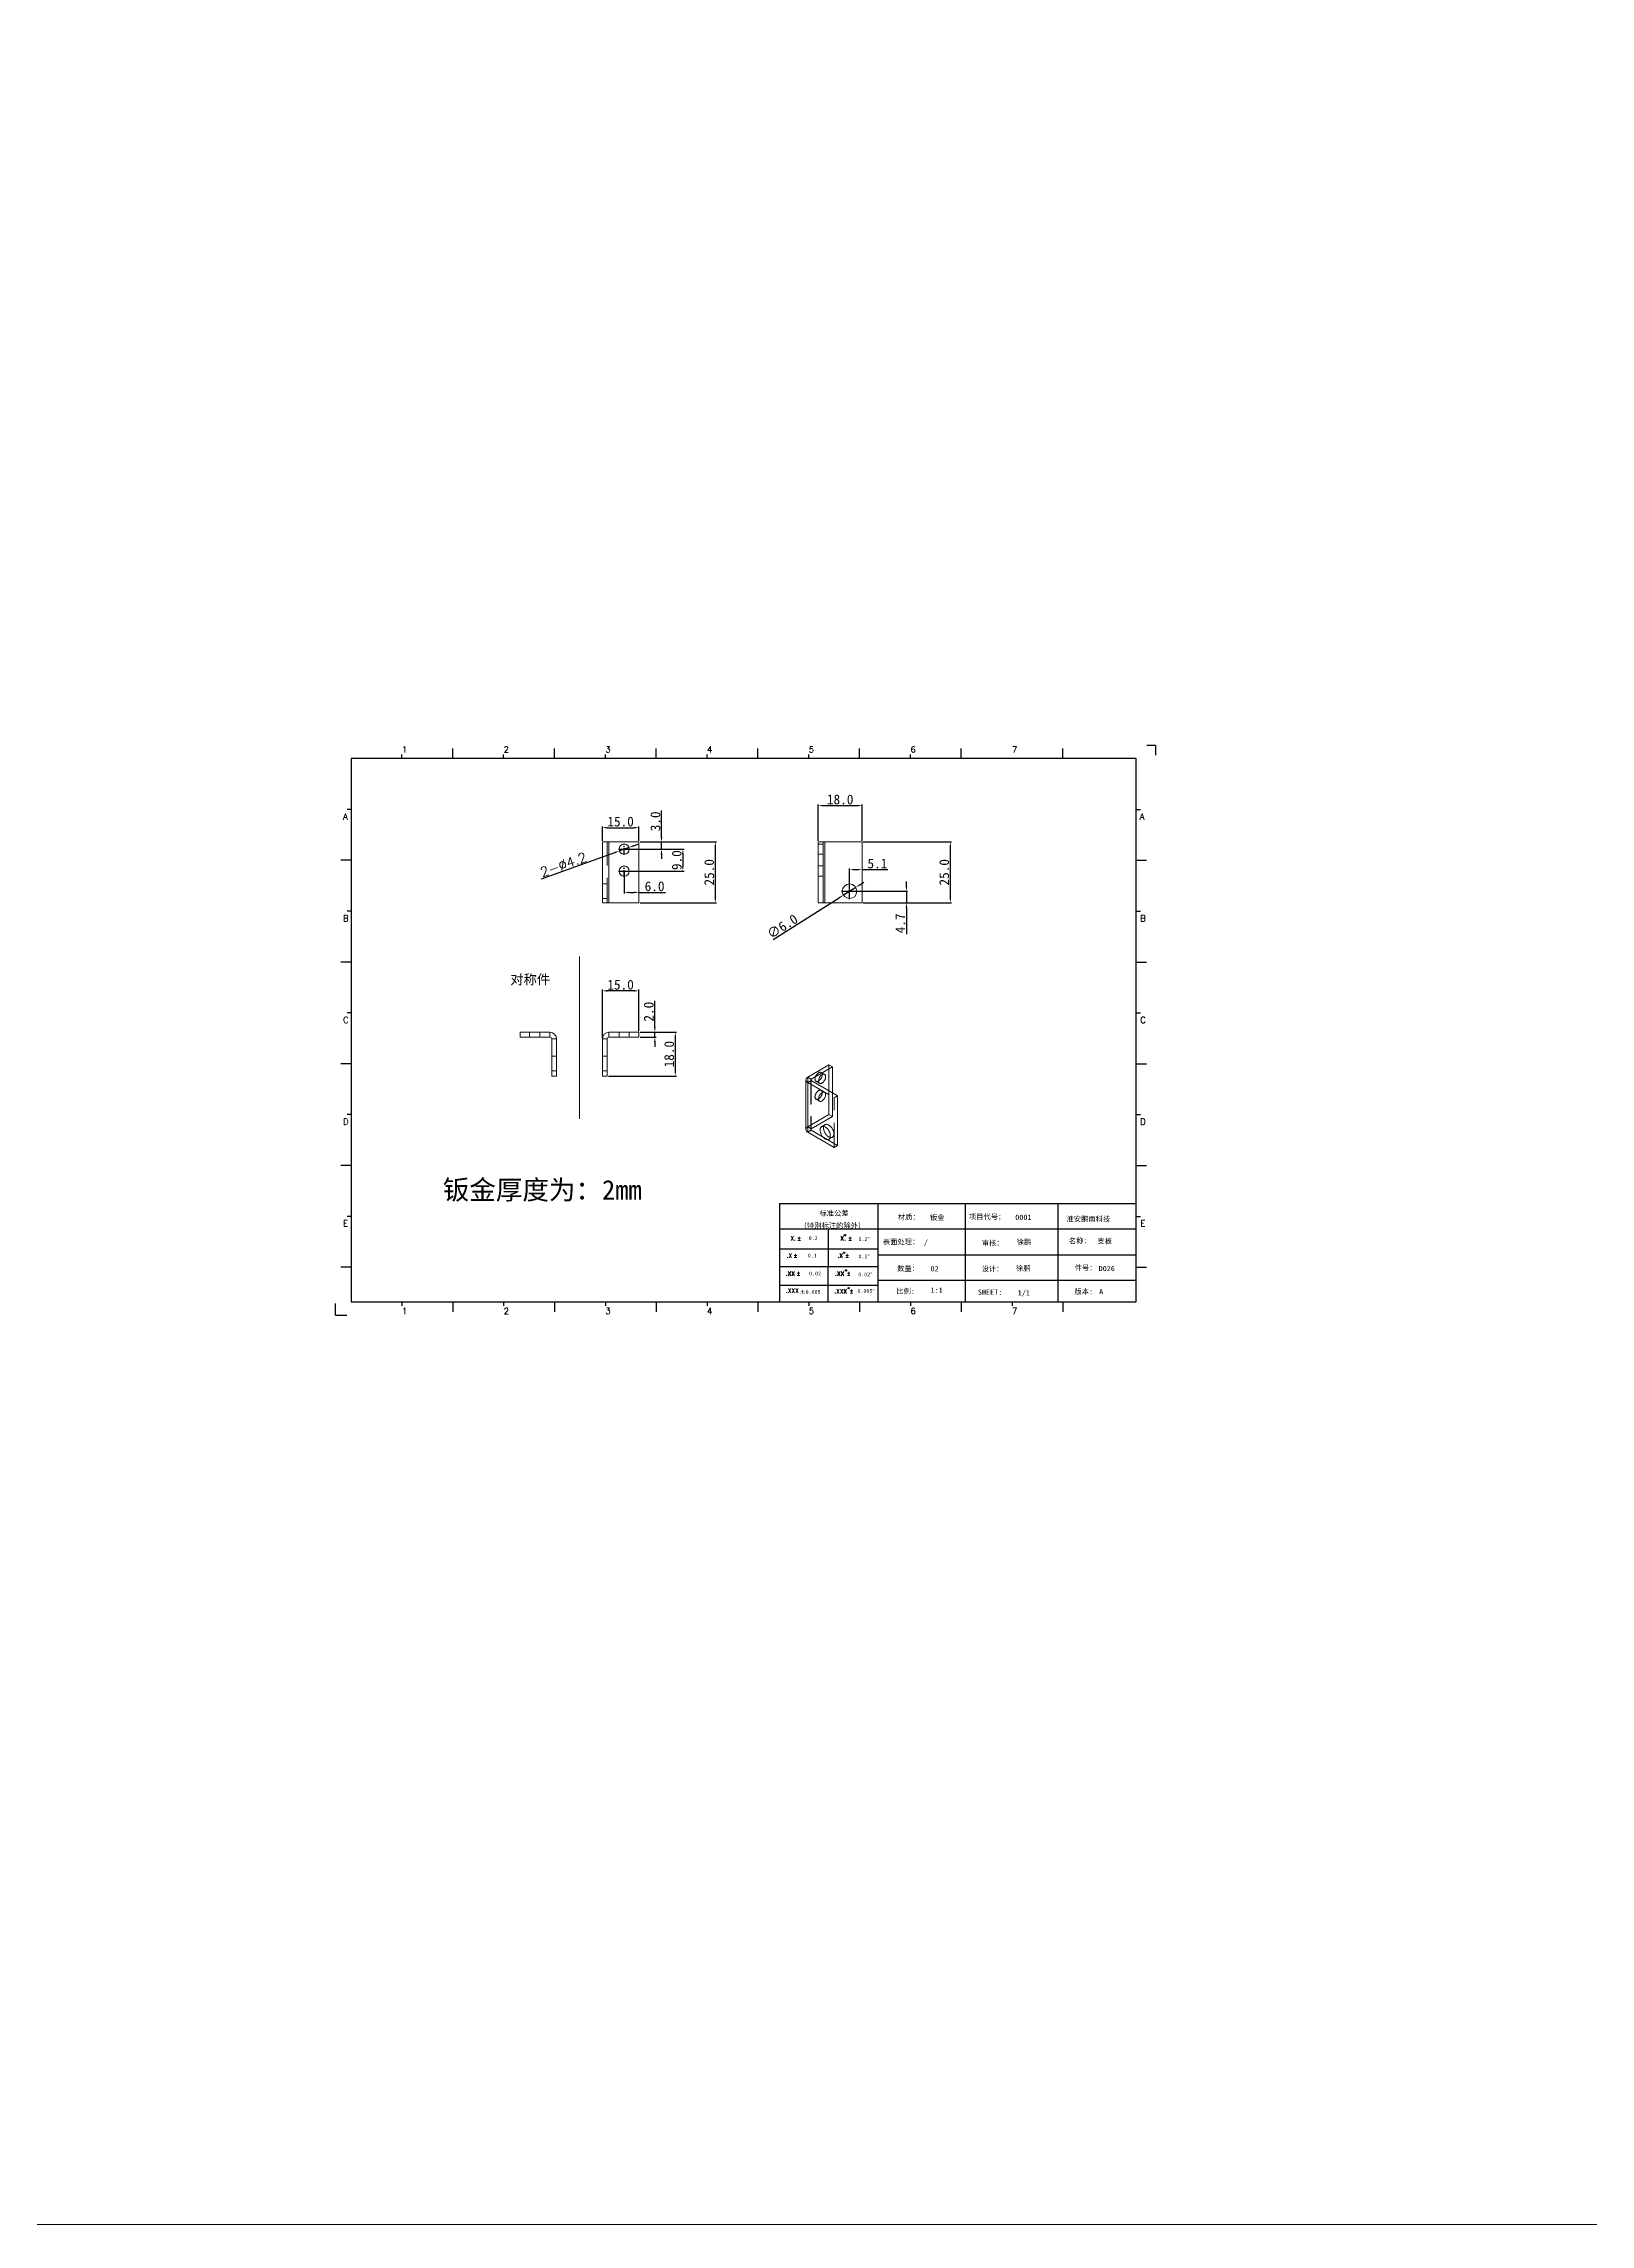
# Model space of a CAD drawing. Extents: x 83 to 30050, y -7164 to 695.
# Drawn here: x 5485 to 6121, y -4248 to -3351 of the extents above; entities that cross this region are included whole.
import ezdxf
from ezdxf.enums import TextEntityAlignment as Align

# ---------------------------------------------------------------- set-up
doc = ezdxf.new("R2010")
doc.units = 0
doc.header["$LTSCALE"] = 8
doc.header["$MEASUREMENT"] = 0
doc.header["$PDSIZE"] = 5
doc.linetypes.add('CENTER', pattern=[2, 1.25, -0.25, 0.25, -0.25])
doc.linetypes.add('HIDDEN', pattern=[1.905, 1.27, -0.635])
doc.layers.get('0').update_dxf_attribs({"linetype": 'CONTINUOUS'})
doc.layers.get('Defpoints').update_dxf_attribs({"linetype": 'CONTINUOUS'})
doc.layers.add('41', color=3, linetype='CONTINUOUS')
doc.layers.add('dim', color=82, linetype='CONTINUOUS', lineweight=9)
doc.styles.add('SIMPLEX', font='SIMPLEX')
doc.styles.get("Standard").update_dxf_attribs({"font": '', "height": 4})
doc.styles.get('Standard').set_extended_font_data('SimSun')
doc.dimstyles.new('ISO-25', dxfattribs={"dimtxt": 6, "dimasz": 2.5, "dimexe": 1.25, "dimexo": 0.625, "dimtad": 1, "dimdec": 1, "dimzin": 1, "dimdsep": 46, "dimtxsty": 'Standard', "dimcen": 2.5, "dimadec": 0, "dimazin": 0, "dimtm": 1e-09, "dimtfac": 1, "dimtdec": 1, "dimtmove": 0, "dimatfit": 3, "dimfxl": 1, "dimtolj": 1, "dimtzin": 0, "dimarcsym": 0})

# ---------------------------------------------------------------- blocks, each defined once
blk = doc.blocks.new('A$C0BB32EA6')
at = {"layer": '41', "linetype": 'Continuous'}
for p, q in [((630.4, 437.9), (623.8, 437.9)), ((630.4, 437.9), (630.4, 430.6)), ((0, 0), (0, 9)), ((0, 0), (8.6, 0))]:
    blk.add_line(p, q, dxfattribs=at)
at = {"layer": '41'}
for p, q in [((615.6, 427.8), (12, 427.8)), ((12, 427.8), (12, 10.3)), ((51.1, 427.8), (51.1, 431)), ((90.2, 427.8), (90.2, 435.7)), ((129.3, 427.8), (129.3, 431)), ((129.3, 427.8), (129.3, 431)), ((129.3, 427.8), (129.3, 431)), ((168.4, 427.8), (168.4, 435.7)), ((168.4, 427.8), (168.4, 435.7)), ((168.4, 427.8), (168.4, 435.7)), ((207.5, 427.8), (207.5, 431)), ((207.5, 427.8), (207.5, 431)), ((246.6, 427.8), (246.6, 435.7)), ((246.6, 427.8), (246.6, 435.7)), ((285.7, 427.8), (285.7, 431)), ((324.8, 427.8), (324.8, 435.7)), ((363.9, 427.8), (363.9, 431)), ((403, 427.8), (403, 435.7)), ((442.1, 427.8), (442.1, 431)), ((481.1, 427.8), (481.1, 435.7)), ((559.3, 427.8), (559.3, 435.7)), ((615.6, 10.3), (615.6, 427.8)), ((12, 388.8), (8.9, 388.8)), ((615.6, 388.8), (618.8, 388.8)), ((12, 349.7), (4.2, 349.7)), ((615.6, 349.7), (623.5, 349.7)), ((12, 310.6), (8.9, 310.6)), ((615.6, 310.6), (618.8, 310.6)), ((12, 271.5), (4.2, 271.5)), ((615.6, 271.5), (623.5, 271.5)), ((12, 232.4), (8.9, 232.4)), ((615.6, 232.4), (618.8, 232.4)), ((12, 193.3), (4.2, 193.3)), ((615.6, 193.3), (623.5, 193.3)), ((12, 154.2), (8.9, 154.2)), ((615.6, 154.2), (618.8, 154.2)), ((12, 115.1), (4.2, 115.1)), ((615.6, 115.1), (623.5, 115.1)), ((341.3, 85.8), (615.6, 85.8)), ((341.3, 85.8), (341.3, 10.3)), ((416.9, 85.8), (416.9, 10.3)), ((484.2, 85.8), (484.2, 10.3)), ((555.4, 85.7), (555.4, 10.2)), ((12, 76), (8.9, 76)), ((615.6, 76), (618.8, 76)), ((615.6, 66.1), (341.3, 66.1)), ((341.3, 51.1), (416.9, 51.1)), ((378.9, 10), (379.1, 65.8)), ((12, 36.9), (4.2, 36.9)), ((341.3, 37.5), (401.1, 37.5)), ((341.3, 37.5), (416.9, 37.5)), ((615.6, 46.2), (416.9, 46.2)), ((615.6, 36.9), (623.5, 36.9)), ((341.3, 23), (401.9, 23)), ((341.3, 23), (401.9, 23)), ((341.3, 23), (401.9, 23)), ((341.3, 23), (401.9, 23)), ((341.3, 23), (401.9, 23)), ((341.3, 23), (416.9, 23)), ((615.6, 26.7), (416.9, 26.7)), ((12, 10.3), (615.6, 10.3)), ((51.1, 10.3), (51.1, 7.2)), ((90.2, 10.3), (90.2, 2.5)), ((129.3, 10.3), (129.3, 7.2)), ((168.4, 10.3), (168.4, 2.5)), ((207.5, 10.3), (207.5, 7.2)), ((246.6, 10.3), (246.6, 2.5)), ((285.7, 10.3), (285.7, 7.2)), ((324.8, 10.3), (324.8, 2.5)), ((326.3, 10.3), (401.9, 10.3)), ((363.9, 10.3), (363.9, 7.2)), ((403, 10.3), (403, 2.5)), ((442.1, 10.3), (442.1, 7.2)), ((481.1, 10.3), (481.1, 2.5)), ((520.2, 10.3), (520.2, 7.2)), ((559.3, 10.3), (559.3, 2.5))]:
    blk.add_line(p, q, dxfattribs=at)
for centre in [(391.7, 61.6), (391.1, 48), (392.5, 34.5), (394.6, 20.8)]:
    blk.add_circle(centre, 0.516, dxfattribs=at)
at = {"layer": '41', "style": 'SIMPLEX'}
for s, height, p in [('1', 4.69, (51.1, 432.5)), ('2', 4.69, (129.3, 432.5)), ('3', 4.69, (207.5, 432.5)), ('4', 4.69, (285.7, 432.5)), ('5', 4.69, (363.9, 432.5)), ('6', 4.69, (442.1, 432.5)), ('7', 4.69, (520.2, 432.5)), ('A', 4.75, (5.8, 380.9)), ('A', 4.75, (618.3, 380.9)), ('B', 4.75, (5.8, 302.7)), ('B', 4.75, (618.7, 302.7)), ('C', 4.75, (5.8, 224.6)), ('C', 4.75, (618.7, 224.6)), ('D', 4.75, (5.8, 146.4)), ('D', 4.75, (618.7, 146.4)), ('E', 4.75, (5.8, 68.2)), ('E', 4.75, (618.9, 68.2)), ('X.', 3.28, (349.8, 57.5)), ('%%p', 3.28, (355, 57.4)), ('X.', 3.28, (388.2, 57.5)), ('%%p', 3.28, (394.1, 57.4)), ('.XX', 3.28, (346.2, 30.4)), ('.X', 3.28, (346.9, 44.2)), ('%%p', 3.28, (352.1, 44.3)), ('.XX', 3.28, (384.1, 30.4)), ('.X', 3.28, (385.9, 44.2)), ('%%p', 3.28, (391.8, 44.3)), ('%%p', 3.28, (354.4, 30.5)), ('.XXX', 3.28, (383.5, 16.8)), ('%%p', 3.28, (393, 30.5)), ('%%p', 3.28, (395.1, 17)), ('1', 4.69, (51.1, 0.9)), ('2', 4.69, (129.3, 0.9)), ('3', 4.69, (207.5, 0.9)), ('4', 4.69, (285.7, 0.9)), ('5', 4.69, (363.9, 0.9)), ('6', 4.69, (442.1, 0.9)), ('7', 4.69, (520.2, 0.9))]:
    blk.add_text(s, height=height, dxfattribs=at).set_placement(p)
at = {"layer": '41', "linetype": 'Continuous'}
for s, p in [('（特别标注的除外）', (356.9, 66.9)), ('标准公差', (372.1, 76.4)), ('材质：', (432.4, 73.5)), ('项目代号：', (487, 73.7)), ('淮安鹏雨科技', (562, 72)), ('表面处理：', (420.8, 54.5)), ('审核：', (496.9, 53.5)), ('名称：', (563.9, 55.2)), ('数量：', (431.8, 33.9)), ('设计：', (496.7, 33.7)), ('件号：', (568.3, 34.5)), ('比例:', (431.2, 16.6)), ('SHEET:', (493.9, 15.7)), ('1/1', (524.5, 15.2)), ('版本:', (568.1, 16.2))]:
    blk.add_text(s, height=4, dxfattribs=at).set_placement(p)
at = {"layer": '41'}
for s, p in [('0.2', (363.8, 57.8)), ('0.2%%D', (402.1, 57.1)), ('0.1', (363.1, 44.4)), ('0.1%%D', (402.1, 43.8)), ('0.02', (364.1, 30.6)), ('0.005%%D', (401.3, 17.2)), ('0.02%%D', (401.9, 29.9))]:
    blk.add_text(s, height=2.93, dxfattribs=at).set_placement(p)
at = {"layer": '41', "style": 'SIMPLEX'}
blk.add_text('.XXX', height=3.28, dxfattribs=at).set_placement((351.3, 18.9), align=Align.MIDDLE_CENTER)
at = {"layer": '41'}
blk.add_text('%%P0.005', height=2.93, dxfattribs=at).set_placement((364.9, 17.9), align=Align.MIDDLE_CENTER)
at = {"layer": '41', "linetype": 'Continuous'}
for tag, p in [('材质', (457.1, 73.1)), ('代号', (522.6, 73.3)), ('表面处理', (452.4, 54.1)), ('审核', (523.7, 54.3)), ('名称', (585.8, 55)), ('数量', (457.5, 33.7)), ('设计', (523.2, 34.1)), ('件号', (586.7, 33.9)), ('比例', (457.5, 17.3)), ('版本', (587.1, 16.2))]:
    blk.add_attdef(tag, p, '', height=4, dxfattribs=at)
blk = doc.blocks.new('*D1312')
at = {"layer": 'Defpoints', "color": 0}
for p in [(5729.95, -3673.67), (5714.95, -3679.51), (5729.95, -3679.51)]:
    blk.add_point(p, dxfattribs=at)
at = {"layer": 'dim', "color": 0, "lineweight": -2}
for p, q in [((5714.95, -3679.02), (5714.95, -3673.17)), ((5716.95, -3673.67), (5727.95, -3673.67)), ((5729.95, -3679.02), (5729.95, -3673.17))]:
    blk.add_line(p, q, dxfattribs=at)
at = {"layer": 'dim', "color": 0}
for points in [[(5716.95, -3673.34), (5716.95, -3674), (5714.95, -3673.67)], [(5727.95, -3673.34), (5727.95, -3674), (5729.95, -3673.67)]]:
    blk.add_solid(points, dxfattribs=at)
at = {"layer": 'dim', "color": 0, "insert": (5722.45, -3671.17), "char_height": 4, "attachment_point": 5}
blk.add_mtext('\\A1;15.0', dxfattribs=at)
blk = doc.blocks.new('*D1313')
at = {"layer": 'Defpoints', "color": 0}
for p in [(5729.95, -3679.51), (5729.95, -3704.51), (5761.41, -3704.51)]:
    blk.add_point(p, dxfattribs=at)
at = {"layer": 'dim', "color": 0, "lineweight": -2}
for p, q in [((5730.45, -3679.51), (5761.91, -3679.51)), ((5761.41, -3681.51), (5761.41, -3702.51)), ((5730.45, -3704.51), (5761.91, -3704.51))]:
    blk.add_line(p, q, dxfattribs=at)
at = {"layer": 'dim', "color": 0}
for points in [[(5761.07, -3681.51), (5761.74, -3681.51), (5761.41, -3679.51)], [(5761.07, -3702.51), (5761.74, -3702.51), (5761.41, -3704.51)]]:
    blk.add_solid(points, dxfattribs=at)
at = {"layer": 'dim', "color": 0, "insert": (5758.91, -3692.01), "char_height": 4, "attachment_point": 5, "rotation": 90}
blk.add_mtext('\\A1;25.0', dxfattribs=at)
blk = doc.blocks.new('*D1314')
at = {"layer": 'Defpoints', "color": 0}
for p in [(5723.95, -3682.51), (5723.95, -3691.51), (5748.06, -3691.51)]:
    blk.add_point(p, dxfattribs=at)
at = {"layer": 'dim', "color": 0, "lineweight": -2}
for p, q in [((5724.45, -3682.51), (5748.55, -3682.51)), ((5748.06, -3684.51), (5748.06, -3689.51)), ((5724.45, -3691.51), (5748.55, -3691.51))]:
    blk.add_line(p, q, dxfattribs=at)
at = {"layer": 'dim', "color": 0}
for points in [[(5747.72, -3684.51), (5748.39, -3684.51), (5748.06, -3682.51)], [(5747.72, -3689.51), (5748.39, -3689.51), (5748.06, -3691.51)]]:
    blk.add_solid(points, dxfattribs=at)
at = {"layer": 'dim', "color": 0, "insert": (5745.56, -3687.01), "char_height": 4, "attachment_point": 5, "rotation": 90}
blk.add_mtext('\\A1;9.0', dxfattribs=at)
blk = doc.blocks.new('*D1315')
at = {"layer": 'Defpoints', "color": 0}
for p in [(5723.95, -3682.51), (5729.95, -3679.51), (5739.28, -3679.51)]:
    blk.add_point(p, dxfattribs=at)
at = {"layer": 'dim', "color": 0, "lineweight": -2}
for p, q in [((5739.28, -3677.51), (5739.28, -3666.6)), ((5724.45, -3682.51), (5739.78, -3682.51)), ((5730.45, -3679.51), (5739.78, -3679.51)), ((5739.28, -3682.51), (5739.28, -3679.51)), ((5739.28, -3684.51), (5739.28, -3686.51))]:
    blk.add_line(p, q, dxfattribs=at)
at = {"layer": 'dim', "color": 0}
for points in [[(5738.94, -3677.51), (5739.61, -3677.51), (5739.28, -3679.51)], [(5738.94, -3684.51), (5739.61, -3684.51), (5739.28, -3682.51)]]:
    blk.add_solid(points, dxfattribs=at)
at = {"layer": 'dim', "color": 0, "insert": (5736.78, -3671.06), "char_height": 4, "attachment_point": 5, "rotation": 90}
blk.add_mtext('\\A1;3.0', dxfattribs=at)
blk = doc.blocks.new('*D1316')
at = {"layer": 'Defpoints', "color": 0}
for p in [(5723.95, -3691.51), (5729.95, -3700.28), (5729.95, -3700.28)]:
    blk.add_point(p, dxfattribs=at)
at = {"layer": 'dim', "color": 0, "lineweight": -2}
for p, q in [((5723.95, -3692.01), (5723.95, -3700.78)), ((5725.95, -3700.28), (5727.95, -3700.28)), ((5729.95, -3700.28), (5740.92, -3700.28))]:
    blk.add_line(p, q, dxfattribs=at)
at = {"layer": 'dim', "color": 0}
for points in [[(5725.95, -3699.95), (5725.95, -3700.62), (5723.95, -3700.28)], [(5727.95, -3699.95), (5727.95, -3700.62), (5729.95, -3700.28)]]:
    blk.add_solid(points, dxfattribs=at)
at = {"layer": 'dim', "color": 0, "insert": (5736.44, -3697.78), "char_height": 4, "attachment_point": 5}
blk.add_mtext('\\A1;6.0', dxfattribs=at)
blk = doc.blocks.new('*D1317')
at = {"layer": 'Defpoints', "color": 0}
for p in [(5721.97, -3683.23), (5725.92, -3681.8)]:
    blk.add_point(p, dxfattribs=at)
at = {"layer": 'dim', "color": 0, "lineweight": -2}
for p, q in [((5689.91, -3694.77), (5720.09, -3683.9)), ((5725.92, -3681.8), (5721.97, -3683.23)), ((5727.8, -3681.13), (5729.69, -3680.45))]:
    blk.add_line(p, q, dxfattribs=at)
at = {"layer": 'dim', "color": 0}
for points in [[(5719.98, -3683.59), (5720.2, -3684.22), (5721.97, -3683.23)], [(5727.69, -3680.81), (5727.92, -3681.44), (5725.92, -3681.8)]]:
    blk.add_solid(points, dxfattribs=at)
at = {"layer": 'dim', "color": 0, "insert": (5698.94, -3688.86), "char_height": 4, "attachment_point": 5, "rotation": 19.79742}
blk.add_mtext('\\A1;{\\Ftxt,bigfont|c134;2-∅4.2}', dxfattribs=at)
blk = doc.blocks.new('*D1318')
at = {"layer": 'Defpoints', "color": 0}
for p in [(5821.76, -3664.58), (5803.76, -3679.51), (5821.76, -3679.51)]:
    blk.add_point(p, dxfattribs=at)
at = {"layer": 'dim', "color": 0, "lineweight": -2}
for p, q in [((5803.76, -3679.02), (5803.76, -3664.08)), ((5805.76, -3664.58), (5819.76, -3664.58)), ((5821.76, -3679.02), (5821.76, -3664.08))]:
    blk.add_line(p, q, dxfattribs=at)
at = {"layer": 'dim', "color": 0}
for points in [[(5805.76, -3664.24), (5805.76, -3664.91), (5803.76, -3664.58)], [(5819.76, -3664.24), (5819.76, -3664.91), (5821.76, -3664.58)]]:
    blk.add_solid(points, dxfattribs=at)
at = {"layer": 'dim', "color": 0, "insert": (5812.76, -3662.08), "char_height": 4, "attachment_point": 5}
blk.add_mtext('\\A1;18.0', dxfattribs=at)
blk = doc.blocks.new('*D1319')
at = {"layer": 'Defpoints', "color": 0}
for p in [(5821.76, -3679.51), (5821.76, -3704.51), (5858.07, -3704.51)]:
    blk.add_point(p, dxfattribs=at)
at = {"layer": 'dim', "color": 0, "lineweight": -2}
for p, q in [((5822.26, -3679.51), (5858.57, -3679.51)), ((5858.07, -3681.51), (5858.07, -3702.51)), ((5822.26, -3704.51), (5858.57, -3704.51))]:
    blk.add_line(p, q, dxfattribs=at)
at = {"layer": 'dim', "color": 0}
for points in [[(5857.74, -3681.51), (5858.4, -3681.51), (5858.07, -3679.51)], [(5857.74, -3702.51), (5858.4, -3702.51), (5858.07, -3704.51)]]:
    blk.add_solid(points, dxfattribs=at)
at = {"layer": 'dim', "color": 0, "insert": (5855.57, -3692.01), "char_height": 4, "attachment_point": 5, "rotation": 90}
blk.add_mtext('\\A1;25.0', dxfattribs=at)
blk = doc.blocks.new('*D1320')
at = {"layer": 'Defpoints', "color": 0}
for p in [(5821.76, -3690.93), (5821.76, -3690.93), (5816.63, -3699.81)]:
    blk.add_point(p, dxfattribs=at)
at = {"layer": 'dim', "color": 0, "lineweight": -2}
for p, q in [((5816.63, -3699.32), (5816.63, -3690.43)), ((5818.63, -3690.93), (5819.76, -3690.93)), ((5821.76, -3690.93), (5832.38, -3690.93))]:
    blk.add_line(p, q, dxfattribs=at)
at = {"layer": 'dim', "color": 0}
for points in [[(5818.63, -3690.6), (5818.63, -3691.27), (5816.63, -3690.93)], [(5819.76, -3690.6), (5819.76, -3691.27), (5821.76, -3690.93)]]:
    blk.add_solid(points, dxfattribs=at)
at = {"layer": 'dim', "color": 0, "insert": (5828.07, -3688.43), "char_height": 4, "attachment_point": 5}
blk.add_mtext('\\A1;5.1', dxfattribs=at)
blk = doc.blocks.new('*D1321')
at = {"layer": 'Defpoints', "color": 0}
for p in [(5816.63, -3699.81), (5821.76, -3704.51), (5840.01, -3704.51)]:
    blk.add_point(p, dxfattribs=at)
at = {"layer": 'dim', "color": 0, "lineweight": -2}
for p, q in [((5817.13, -3699.81), (5840.51, -3699.81)), ((5840.01, -3697.81), (5840.01, -3695.81)), ((5840.01, -3699.81), (5840.01, -3704.51)), ((5822.26, -3704.51), (5840.51, -3704.51)), ((5840.01, -3706.51), (5840.01, -3717.51))]:
    blk.add_line(p, q, dxfattribs=at)
at = {"layer": 'dim', "color": 0}
for points in [[(5839.68, -3697.81), (5840.34, -3697.81), (5840.01, -3699.81)], [(5839.68, -3706.51), (5840.34, -3706.51), (5840.01, -3704.51)]]:
    blk.add_solid(points, dxfattribs=at)
at = {"layer": 'dim', "color": 0, "insert": (5837.51, -3713.01), "char_height": 4, "attachment_point": 5, "rotation": 90}
blk.add_mtext('\\A1;4.7', dxfattribs=at)
blk = doc.blocks.new('*D1322')
at = {"layer": 'Defpoints', "color": 0}
for p in [(5814.09, -3701.42), (5819.17, -3698.21)]:
    blk.add_point(p, dxfattribs=at)
at = {"layer": 'dim', "color": 0, "lineweight": -2}
for p, q in [((5785.25, -3719.61), (5812.4, -3702.48)), ((5819.17, -3698.21), (5814.09, -3701.42)), ((5820.86, -3697.15), (5822.55, -3696.08))]:
    blk.add_line(p, q, dxfattribs=at)
at = {"layer": 'dim', "color": 0}
for points in [[(5812.22, -3702.2), (5812.58, -3702.76), (5814.09, -3701.42)], [(5820.68, -3696.87), (5821.04, -3697.43), (5819.17, -3698.21)]]:
    blk.add_solid(points, dxfattribs=at)
at = {"layer": 'dim', "color": 0, "insert": (5789.01, -3714.28), "char_height": 4, "attachment_point": 5, "rotation": 32.24658}
blk.add_mtext('\\A1;∅6.0', dxfattribs=at)
blk = doc.blocks.new('*D1323')
at = {"layer": 'Defpoints', "color": 0}
for p in [(5714.95, -3740.76), (5714.95, -3760.53), (5729.95, -3757.79)]:
    blk.add_point(p, dxfattribs=at)
at = {"layer": 'dim', "color": 0, "lineweight": -2}
for p, q in [((5714.95, -3760.03), (5714.95, -3740.26)), ((5727.95, -3740.76), (5716.95, -3740.76)), ((5729.95, -3757.29), (5729.95, -3740.26))]:
    blk.add_line(p, q, dxfattribs=at)
at = {"layer": 'dim', "color": 0}
for points in [[(5716.95, -3740.43), (5716.95, -3741.1), (5714.95, -3740.76)], [(5727.95, -3740.43), (5727.95, -3741.1), (5729.95, -3740.76)]]:
    blk.add_solid(points, dxfattribs=at)
at = {"layer": 'dim', "color": 0, "insert": (5722.45, -3738.26), "char_height": 4, "attachment_point": 5}
blk.add_mtext('\\A1;15.0', dxfattribs=at)
blk = doc.blocks.new('*D1324')
at = {"layer": 'Defpoints', "color": 0}
for p in [(5729.95, -3757.79), (5716.95, -3775.79), (5744.94, -3775.79)]:
    blk.add_point(p, dxfattribs=at)
at = {"layer": 'dim', "color": 0, "lineweight": -2}
for p, q in [((5730.45, -3757.79), (5745.44, -3757.79)), ((5744.94, -3759.79), (5744.94, -3773.79)), ((5717.45, -3775.79), (5745.44, -3775.79))]:
    blk.add_line(p, q, dxfattribs=at)
at = {"layer": 'dim', "color": 0}
for points in [[(5744.61, -3759.79), (5745.28, -3759.79), (5744.94, -3757.79)], [(5744.61, -3773.79), (5745.28, -3773.79), (5744.94, -3775.79)]]:
    blk.add_solid(points, dxfattribs=at)
at = {"layer": 'dim', "color": 0, "insert": (5742.45, -3766.79), "char_height": 4, "attachment_point": 5, "rotation": 90}
blk.add_mtext('\\A1;18.0', dxfattribs=at)
blk = doc.blocks.new('*D1325')
at = {"layer": 'Defpoints', "color": 0}
for p in [(5729.95, -3757.79), (5729.95, -3759.79), (5736.55, -3757.79)]:
    blk.add_point(p, dxfattribs=at)
at = {"layer": 'dim', "color": 0, "lineweight": -2}
for p, q in [((5736.55, -3755.79), (5736.55, -3744.84)), ((5730.45, -3757.79), (5737.05, -3757.79)), ((5730.45, -3759.79), (5737.05, -3759.79)), ((5736.55, -3759.79), (5736.55, -3757.79)), ((5736.55, -3761.79), (5736.55, -3763.79))]:
    blk.add_line(p, q, dxfattribs=at)
at = {"layer": 'dim', "color": 0}
for points in [[(5736.21, -3755.79), (5736.88, -3755.79), (5736.55, -3757.79)], [(5736.21, -3761.79), (5736.88, -3761.79), (5736.55, -3759.79)]]:
    blk.add_solid(points, dxfattribs=at)
at = {"layer": 'dim', "color": 0, "insert": (5734.05, -3749.32), "char_height": 4, "attachment_point": 5, "rotation": 90}
blk.add_mtext('\\A1;2.0', dxfattribs=at)

msp = doc.modelspace()

# ---------------------------------------------------------------- linework, layer by layer
at = {"color": 7, "linetype": 'Continuous', "lineweight": 15}
for p, q in [((5714.946, -3679.515), (5717.683, -3679.515)), ((5714.946, -3704.515), (5714.946, -3679.515)), ((5717.683, -3679.515), (5717.683, -3704.515)), ((5717.683, -3679.515), (5729.946, -3679.515)), ((5729.946, -3679.515), (5729.946, -3704.515)), ((5803.76, -3679.515), (5803.76, -3704.515)), ((5803.76, -3679.515), (5805.76, -3679.515)), ((5805.76, -3679.515), (5805.76, -3704.515)), ((5806.496, -3679.515), (5805.76, -3679.515)), ((5806.496, -3704.515), (5806.496, -3679.515)), ((5806.496, -3679.515), (5821.76, -3679.515)), ((5821.76, -3679.515), (5821.76, -3704.515)), ((5717.683, -3704.515), (5714.946, -3704.515)), ((5729.946, -3704.515), (5717.683, -3704.515)), ((5803.76, -3704.515), (5805.76, -3704.515)), ((5805.76, -3704.515), (5806.496, -3704.515)), ((5806.496, -3704.515), (5821.76, -3704.515)), ((5681.119, -3757.793), (5693.382, -3757.793)), ((5681.119, -3757.793), (5681.119, -3759.793)), ((5681.119, -3759.793), (5693.382, -3759.793)), ((5693.382, -3759.793), (5693.382, -3757.793)), ((5694.119, -3760.53), (5696.119, -3760.53)), ((5694.119, -3760.53), (5694.119, -3775.793)), ((5696.119, -3760.53), (5696.119, -3775.793)), ((5716.946, -3760.53), (5714.946, -3760.53)), ((5714.946, -3760.53), (5714.946, -3775.793)), ((5716.946, -3760.53), (5716.946, -3775.793)), ((5717.683, -3759.793), (5717.683, -3757.793)), ((5729.946, -3757.793), (5717.683, -3757.793)), ((5729.946, -3759.793), (5717.683, -3759.793)), ((5729.946, -3757.793), (5729.946, -3759.793)), ((5799.462, -3776.248), (5808.134, -3771.242)), ((5808.134, -3771.242), (5808.134, -3791.655)), ((5808.134, -3771.242), (5809.548, -3772.058)), ((5809.548, -3772.058), (5809.548, -3792.472)), ((5694.119, -3775.793), (5696.119, -3775.793)), ((5716.946, -3775.793), (5714.946, -3775.793)), ((5798.661, -3777.365), (5798.661, -3797.779)), ((5799.462, -3776.248), (5799.462, -3796.661)), ((5809.548, -3782.672), (5811.669, -3783.896)), ((5811.669, -3783.896), (5811.669, -3804.31)), ((5808.134, -3791.655), (5799.462, -3796.661)), ((5809.548, -3792.472), (5800.876, -3797.478)), ((5808.134, -3791.655), (5809.548, -3792.472)), ((5800.876, -3797.478), (5799.462, -3796.661)), ((5800.876, -3798.079), (5799.462, -3798.896)), ((5799.462, -3798.896), (5810.255, -3805.126)), ((5800.876, -3798.079), (5800.876, -3797.478)), ((5800.876, -3798.079), (5811.669, -3804.31)), ((5811.669, -3804.31), (5810.255, -3805.126))]:
    msp.add_line(p, q, dxfattribs=at)
at = {"color": 7, "linetype": 'HIDDEN', "lineweight": 0}
for p, q in [((5716.946, -3704.515), (5716.946, -3679.515)), ((5805.76, -3680.415), (5803.76, -3680.415)), ((5803.76, -3684.615), (5805.76, -3684.615)), ((5805.76, -3689.415), (5803.76, -3689.415)), ((5803.76, -3693.615), (5805.76, -3693.615)), ((5716.946, -3696.815), (5714.946, -3696.815)), ((5714.946, -3702.815), (5716.946, -3702.815)), ((5685.019, -3759.793), (5685.019, -3757.793)), ((5689.219, -3757.793), (5689.219, -3759.793)), ((5721.846, -3757.793), (5721.846, -3759.793)), ((5726.046, -3759.793), (5726.046, -3757.793)), ((5694.119, -3767.663), (5696.119, -3767.663)), ((5696.119, -3773.663), (5694.119, -3773.663)), ((5716.946, -3767.663), (5714.946, -3767.663)), ((5714.946, -3773.663), (5716.946, -3773.663)), ((5800.876, -3777.064), (5809.548, -3772.058)), ((5806.355, -3775.139), (5804.941, -3774.322)), ((5800.876, -3777.064), (5799.462, -3776.248)), ((5800.876, -3777.666), (5799.462, -3778.482)), ((5799.462, -3778.482), (5810.255, -3784.713)), ((5800.661, -3777.365), (5800.661, -3797.779)), ((5800.876, -3777.064), (5800.876, -3797.478)), ((5800.876, -3777.666), (5809.548, -3782.672)), ((5802.841, -3777.96), (5804.255, -3778.776)), ((5806.355, -3782.487), (5804.941, -3781.671)), ((5811.669, -3783.896), (5810.255, -3784.713)), ((5802.841, -3785.308), (5804.255, -3786.125)), ((5810.255, -3805.126), (5810.255, -3784.713)), ((5799.462, -3798.896), (5799.462, -3796.661)), ((5806.542, -3795.78), (5805.128, -3796.596)), ((5808.127, -3801.793), (5809.542, -3800.976))]:
    msp.add_line(p, q, dxfattribs=at)
at = {"color": 1, "linetype": 'CENTER', "ltscale": 0.2667}
for p, q in [((5721.636, -3682.515), (5726.256, -3682.515)), ((5723.946, -3684.825), (5723.946, -3680.205)), ((5721.636, -3691.515), (5726.256, -3691.515)), ((5723.946, -3693.825), (5723.946, -3689.205))]:
    msp.add_line(p, q, dxfattribs=at)
at = {"color": 1, "linetype": 'CENTER', "ltscale": 0.381}
for p, q in [((5813.33, -3699.815), (5819.93, -3699.815)), ((5816.63, -3703.115), (5816.63, -3696.515))]:
    msp.add_line(p, q, dxfattribs=at)
at = {"color": 7, "linetype": 'Continuous', "lineweight": 15, "flags": 128}
for points in [[(5805.376, -3775.284), (5805.368, -3775.106), (5805.342, -3774.94), (5805.301, -3774.788), (5805.243, -3774.652), (5805.17, -3774.532), (5805.083, -3774.43), (5804.982, -3774.348), (5804.869, -3774.286), (5804.745, -3774.245), (5804.611, -3774.225), (5804.468, -3774.228), (5804.32, -3774.252), (5804.166, -3774.297), (5804.01, -3774.363), (5803.852, -3774.449), (5803.694, -3774.555), (5803.539, -3774.679), (5803.387, -3774.819), (5803.242, -3774.974), (5803.103, -3775.142), (5802.974, -3775.321), (5802.855, -3775.51), (5802.748, -3775.706), (5802.654, -3775.907), (5802.573, -3776.111), (5802.508, -3776.315), (5802.458, -3776.517), (5802.425, -3776.714), (5802.408, -3776.906), (5802.408, -3777.088), (5802.425, -3777.26), (5802.458, -3777.419), (5802.508, -3777.564), (5802.573, -3777.692), (5802.654, -3777.803), (5802.748, -3777.895), (5802.855, -3777.967), (5802.974, -3778.019), (5803.103, -3778.049), (5803.242, -3778.058), (5803.387, -3778.045), (5803.539, -3778.01), (5803.694, -3777.954), (5803.852, -3777.878), (5804.01, -3777.782), (5804.166, -3777.667), (5804.32, -3777.535), (5804.468, -3777.387), (5804.611, -3777.225), (5804.745, -3777.051), (5804.869, -3776.867), (5804.982, -3776.674), (5805.083, -3776.475), (5805.17, -3776.273), (5805.243, -3776.069), (5805.301, -3775.866), (5805.342, -3775.665), (5805.368, -3775.471), (5805.376, -3775.284)], [(5805.376, -3782.632), (5805.368, -3782.455), (5805.342, -3782.289), (5805.301, -3782.137), (5805.243, -3782), (5805.17, -3781.881), (5805.083, -3781.779), (5804.982, -3781.697), (5804.869, -3781.635), (5804.745, -3781.594), (5804.611, -3781.574), (5804.468, -3781.577), (5804.32, -3781.6), (5804.166, -3781.646), (5804.01, -3781.712), (5803.852, -3781.798), (5803.694, -3781.904), (5803.539, -3782.027), (5803.387, -3782.167), (5803.242, -3782.322), (5803.103, -3782.491), (5802.974, -3782.67), (5802.855, -3782.859), (5802.748, -3783.055), (5802.654, -3783.256), (5802.573, -3783.46), (5802.508, -3783.664), (5802.458, -3783.866), (5802.425, -3784.063), (5802.408, -3784.254), (5802.408, -3784.437), (5802.425, -3784.609), (5802.458, -3784.768), (5802.508, -3784.912), (5802.573, -3785.041), (5802.654, -3785.152), (5802.748, -3785.244), (5802.855, -3785.316), (5802.974, -3785.368), (5803.103, -3785.398), (5803.242, -3785.407), (5803.387, -3785.394), (5803.539, -3785.359), (5803.694, -3785.303), (5803.852, -3785.227), (5804.01, -3785.131), (5804.166, -3785.016), (5804.32, -3784.884), (5804.468, -3784.736), (5804.611, -3784.574), (5804.745, -3784.4), (5804.869, -3784.216), (5804.982, -3784.023), (5805.083, -3783.824), (5805.17, -3783.622), (5805.243, -3783.418), (5805.301, -3783.214), (5805.342, -3783.014), (5805.368, -3782.82), (5805.376, -3782.632)], [(5805.92, -3797.153), (5805.929, -3796.942), (5805.954, -3796.741), (5805.995, -3796.554), (5806.052, -3796.38), (5806.125, -3796.222), (5806.213, -3796.082), (5806.315, -3795.959), (5806.43, -3795.855), (5806.558, -3795.77), (5806.698, -3795.707), (5806.849, -3795.664), (5807.008, -3795.642), (5807.176, -3795.642), (5807.351, -3795.663), (5807.531, -3795.705), (5807.715, -3795.769), (5807.901, -3795.853), (5808.089, -3795.956), (5808.276, -3796.079), (5808.461, -3796.219), (5808.644, -3796.376), (5808.821, -3796.549), (5808.992, -3796.737), (5809.156, -3796.937), (5809.311, -3797.148), (5809.457, -3797.369), (5809.591, -3797.598), (5809.713, -3797.834), (5809.822, -3798.073), (5809.917, -3798.315), (5809.997, -3798.557), (5810.062, -3798.798), (5810.111, -3799.035), (5810.144, -3799.268), (5810.161, -3799.493), (5810.161, -3799.71), (5810.144, -3799.916), (5810.111, -3800.11), (5810.062, -3800.291), (5809.997, -3800.457), (5809.917, -3800.606), (5809.822, -3800.738), (5809.713, -3800.852), (5809.591, -3800.946), (5809.457, -3801.02), (5809.311, -3801.073), (5809.156, -3801.106), (5808.992, -3801.117), (5808.821, -3801.106), (5808.644, -3801.074), (5808.461, -3801.021), (5808.276, -3800.948), (5808.089, -3800.854), (5807.901, -3800.741), (5807.715, -3800.609), (5807.531, -3800.46), (5807.351, -3800.295), (5807.176, -3800.115), (5807.008, -3799.921), (5806.849, -3799.715), (5806.698, -3799.498), (5806.558, -3799.273), (5806.43, -3799.041), (5806.315, -3798.803), (5806.213, -3798.562), (5806.125, -3798.32), (5806.052, -3798.078), (5805.995, -3797.839), (5805.954, -3797.604), (5805.929, -3797.375), (5805.92, -3797.153)]]:
    msp.add_lwpolyline(points, dxfattribs=at)
at = {"color": 7, "linetype": 'HIDDEN', "lineweight": 0, "flags": 128}
for points in [[(5805.374, -3775.204), (5805.502, -3775.144), (5805.658, -3775.088), (5805.809, -3775.053), (5805.955, -3775.04), (5806.093, -3775.049), (5806.222, -3775.079), (5806.341, -3775.131), (5806.448, -3775.203), (5806.543, -3775.295), (5806.623, -3775.406), (5806.688, -3775.534), (5806.738, -3775.679), (5806.771, -3775.838), (5806.788, -3776.01), (5806.788, -3776.192), (5806.771, -3776.384), (5806.738, -3776.581), (5806.688, -3776.783), (5806.623, -3776.987), (5806.543, -3777.191), (5806.448, -3777.392), (5806.341, -3777.588), (5806.222, -3777.777), (5806.093, -3777.956), (5805.955, -3778.124), (5805.809, -3778.279), (5805.658, -3778.42), (5805.502, -3778.543), (5805.345, -3778.649), (5805.187, -3778.735), (5805.03, -3778.801), (5804.877, -3778.846), (5804.728, -3778.87), (5804.586, -3778.873), (5804.452, -3778.853), (5804.327, -3778.812), (5804.214, -3778.75), (5804.113, -3778.668), (5804.026, -3778.566), (5803.953, -3778.446), (5803.896, -3778.31), (5803.854, -3778.158), (5803.829, -3777.992), (5803.822, -3777.894)], [(5805.374, -3782.553), (5805.502, -3782.493), (5805.658, -3782.437), (5805.809, -3782.402), (5805.955, -3782.389), (5806.093, -3782.398), (5806.222, -3782.428), (5806.341, -3782.48), (5806.448, -3782.552), (5806.543, -3782.644), (5806.623, -3782.755), (5806.688, -3782.883), (5806.738, -3783.028), (5806.771, -3783.187), (5806.788, -3783.359), (5806.788, -3783.541), (5806.771, -3783.733), (5806.738, -3783.93), (5806.688, -3784.132), (5806.623, -3784.336), (5806.543, -3784.54), (5806.448, -3784.741), (5806.341, -3784.937), (5806.222, -3785.125), (5806.093, -3785.305), (5805.955, -3785.473), (5805.809, -3785.628), (5805.658, -3785.768), (5805.502, -3785.892), (5805.345, -3785.997), (5805.187, -3786.084), (5805.03, -3786.15), (5804.877, -3786.195), (5804.728, -3786.219), (5804.586, -3786.221), (5804.452, -3786.202), (5804.327, -3786.161), (5804.214, -3786.099), (5804.113, -3786.017), (5804.026, -3785.915), (5803.953, -3785.795), (5803.896, -3785.658), (5803.854, -3785.506), (5803.829, -3785.341), (5803.822, -3785.242)], [(5804.506, -3797.97), (5804.515, -3797.758), (5804.539, -3797.558), (5804.581, -3797.37), (5804.638, -3797.197), (5804.711, -3797.039), (5804.798, -3796.898), (5804.9, -3796.775), (5805.016, -3796.671), (5805.144, -3796.587), (5805.284, -3796.523), (5805.434, -3796.48), (5805.594, -3796.459), (5805.762, -3796.458), (5805.936, -3796.479), (5806.012, -3796.495)], [(5808.657, -3801.078), (5808.648, -3801.107), (5808.583, -3801.273), (5808.503, -3801.423), (5808.408, -3801.555), (5808.299, -3801.668), (5808.177, -3801.762), (5808.042, -3801.836), (5807.897, -3801.89), (5807.742, -3801.922), (5807.578, -3801.933), (5807.407, -3801.923), (5807.229, -3801.891), (5807.047, -3801.838), (5806.862, -3801.764), (5806.675, -3801.67), (5806.487, -3801.557), (5806.3, -3801.426), (5806.116, -3801.277), (5805.936, -3801.111), (5805.762, -3800.931), (5805.594, -3800.737), (5805.434, -3800.531), (5805.284, -3800.315), (5805.144, -3800.089), (5805.016, -3799.857), (5804.9, -3799.62), (5804.798, -3799.379), (5804.711, -3799.137), (5804.638, -3798.895), (5804.581, -3798.655), (5804.539, -3798.42), (5804.515, -3798.191), (5804.506, -3797.97)]]:
    msp.add_lwpolyline(points, dxfattribs=at)
at = {"color": 7, "linetype": 'Continuous', "lineweight": 15}
for centre, radius in [((5723.946, -3682.515), 2.1), ((5723.946, -3691.515), 2.1), ((5816.63, -3699.815), 3)]:
    msp.add_circle(centre, radius, dxfattribs=at)
for centre, radius, start, end in [((5693.382, -3760.53), 2.737, 0, 90), ((5693.382, -3760.53), 0.737, 0, 90), ((5717.683, -3760.53), 2.737, 90, 180), ((5717.683, -3760.53), 0.737, 90, 180), ((5800.03, -3777.502), 1.376, 114.374658, 174.305201), ((5806.983, -3777.925), 3.161, 120.583412, 179.421964), ((5806.983, -3785.274), 3.161, 120.583412, 179.421964), ((5799.886, -3797.779), 1.195, 110.783421, 249.216579), ((5800.991, -3797.779), 0.322, 110.783421, 249.216579), ((5804.582, -3800.375), 4.136, 350.222997, 69.771626)]:
    msp.add_arc(centre, radius, start, end, dxfattribs=at)
at = {"color": 7, "linetype": 'HIDDEN', "lineweight": 0}
for centre, radius, start, end in [((5800.03, -3777.228), 1.376, 185.694799, 245.625342), ((5800.991, -3777.365), 0.322, 110.783421, 249.216579)]:
    msp.add_arc(centre, radius, start, end, dxfattribs=at)
at = {"layer": 'dim', "color": 1}
msp.add_line((5705.533, -3726.672), (5705.533, -3793.375), dxfattribs=at)
msp.add_lwpolyline([(11321.6, -4247.977), (766.79, -4247.977), (766.79, -2454.563), (11321.6, -2454.563)], close=True, dxfattribs=at)

# ---------------------------------------------------------------- block references
at = {"layer": '41', "linetype": 'Continuous', "xscale": 0.5349660268966545, "yscale": 0.5349660268952903, "zscale": 0.5349660268953602}
msp.add_blockref('A$C0BB32EA6', (5605.192, -3874.143), dxfattribs=at).add_auto_attribs({'版本': 'A', '件号': 'D026', '名称': '支板', '设计': '徐鹏', '审核': '徐鹏', '代号': '0001', '比例': '1:1', '数量': '02', '表面处理': '/', '材质': '钣金'})

# ---------------------------------------------------------------- texts
at = {"layer": '41', "insert": (5677.104, -3734.078), "char_height": 4, "width": 121.64721, "attachment_point": 1}
msp.add_mtext('对称件', dxfattribs=at)
at = {"layer": '41', "linetype": 'Continuous', "insert": (5649.332, -3818.579), "char_height": 8, "width": 96.38984, "attachment_point": 1}
msp.add_mtext('钣金厚度为：2mm', dxfattribs=at)

# ---------------------------------------------------------------- dimensions: what is measured, and where the dimension line sits
at = {"layer": 'dim'}
for base, p1, p2, picture, middle in [((5739.277, -3679.515), (5723.946, -3682.515), (5729.946, -3679.515), '*D1315', (5736.777, -3671.06)), ((5748.055, -3691.515), (5723.946, -3682.515), (5723.946, -3691.515), '*D1314', (5745.555, -3687.015)), ((5761.407, -3704.515), (5729.946, -3679.515), (5729.946, -3704.515), '*D1313', (5758.908, -3692.015)), ((5858.071, -3704.515), (5821.76, -3679.515), (5821.76, -3704.515), '*D1319', (5855.572, -3692.015)), ((5840.01, -3704.515), (5816.63, -3699.815), (5821.76, -3704.515), '*D1321', (5837.51, -3713.015)), ((5736.547, -3757.793), (5729.946, -3759.793), (5729.946, -3757.793), '*D1325', (5734.048, -3749.316)), ((5744.945, -3775.793), (5729.946, -3757.793), (5716.946, -3775.793), '*D1324', (5742.445, -3766.793))]:
    dim = msp.add_linear_dim(base=base, p1=p1, p2=p2, angle=90, dimstyle='ISO-25', override={"dimtxt": 2.5, "dimasz": 2, "dimexe": 0.49975, "dimexo": 0.49975, "dimgap": 0.49975}, dxfattribs=at)
    dim.commit()
    dim.dimension.update_dxf_attribs({"geometry": picture, "text_midpoint": middle})
for base, p1, p2, picture, middle in [((5821.76, -3664.577), (5803.76, -3679.515), (5821.76, -3679.515), '*D1318', (5812.76, -3662.078)), ((5729.946, -3673.671), (5714.946, -3679.515), (5729.946, -3679.515), '*D1312', (5722.446, -3671.171)), ((5729.946, -3700.282), (5723.946, -3691.515), (5729.946, -3700.282), '*D1316', (5736.435, -3697.782)), ((5821.76, -3690.934), (5816.63, -3699.815), (5821.76, -3690.934), '*D1320', (5828.07, -3688.434)), ((5714.946, -3740.765), (5729.946, -3757.793), (5714.946, -3760.53), '*D1323', (5722.446, -3738.265))]:
    dim = msp.add_linear_dim(base=base, p1=p1, p2=p2, dimstyle='ISO-25', override={"dimtxt": 2.5, "dimasz": 2, "dimexe": 0.49975, "dimexo": 0.49975, "dimgap": 0.49975}, dxfattribs=at)
    dim.commit()
    dim.dimension.update_dxf_attribs({"geometry": picture, "text_midpoint": middle})
dim = msp.add_diameter_dim_2p(p1=(5725.922, -3681.804), p2=(5721.971, -3683.226), text='{\\Ftxt,bigfont|c134;2-<>}', dimstyle='ISO-25', override={"dimtxt": 2.5, "dimasz": 2, "dimexe": 0.49975, "dimexo": 0.49975, "dimgap": 0.49975}, dxfattribs=at)
dim.commit()
dim.dimension.update_dxf_attribs({"geometry": '*D1317', "text_midpoint": (5699.785, -3691.212), "dimtype": 163})
dim = msp.add_diameter_dim_2p(p1=(5819.167, -3698.214), p2=(5814.092, -3701.416), dimstyle='ISO-25', override={"dimtxt": 2.5, "dimasz": 2, "dimexe": 0.49975, "dimexo": 0.49975, "dimgap": 0.49975}, dxfattribs=at)
dim.commit()
dim.dimension.update_dxf_attribs({"geometry": '*D1322', "text_midpoint": (5790.343, -3716.398), "dimtype": 163})

doc.saveas('drawing.dxf')
